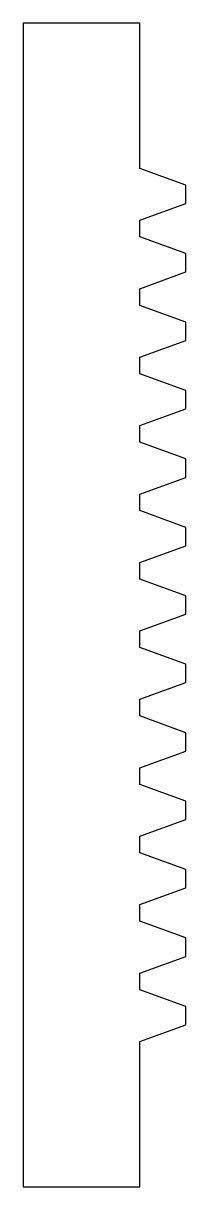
# Model space of a CAD drawing. Header units: millimetres. Extents: x 4 to 7.4, y 138.9 to 162.9.
import ezdxf

# ---------------------------------------------------------------- set-up
doc = ezdxf.new("R2010")
doc.units = ezdxf.units.MM
doc.layers.get('0').update_dxf_attribs({"linetype": 'CONTINUOUS'})

msp = doc.modelspace()

# ---------------------------------------------------------------- linework, layer by layer
msp.add_lwpolyline([(4, 162.922), (4, 138.887), (6.407, 138.887), (6.407, 141.887), (7.357, 142.233), (7.357, 142.612), (6.407, 142.958), (6.407, 143.301), (7.357, 143.646), (7.357, 144.026), (6.407, 144.371), (6.407, 144.714), (7.357, 145.06), (7.357, 145.439), (6.407, 145.785), (6.407, 146.128), (7.357, 146.474), (7.357, 146.853), (6.407, 147.199), (6.407, 147.542), (7.357, 147.888), (7.357, 148.267), (6.407, 148.613), (6.407, 148.956), (7.357, 149.301), (7.357, 149.681), (6.407, 150.026), (6.407, 150.369), (7.357, 150.715), (7.357, 151.094), (6.407, 151.44), (6.407, 151.783), (7.357, 152.129), (7.357, 152.508), (6.407, 152.854), (6.407, 153.197), (7.357, 153.542), (7.357, 153.922), (6.407, 154.268), (6.407, 154.61), (7.357, 154.956), (7.357, 155.335), (6.407, 155.681), (6.407, 156.024), (7.357, 156.37), (7.357, 156.749), (6.407, 157.095), (6.407, 157.438), (7.357, 157.784), (7.357, 158.163), (6.407, 158.509), (6.407, 158.852), (7.357, 159.197), (7.357, 159.577), (6.407, 159.922), (6.407, 162.922)], close=True)

doc.saveas('drawing.dxf')
